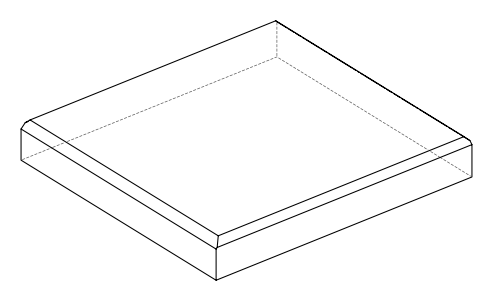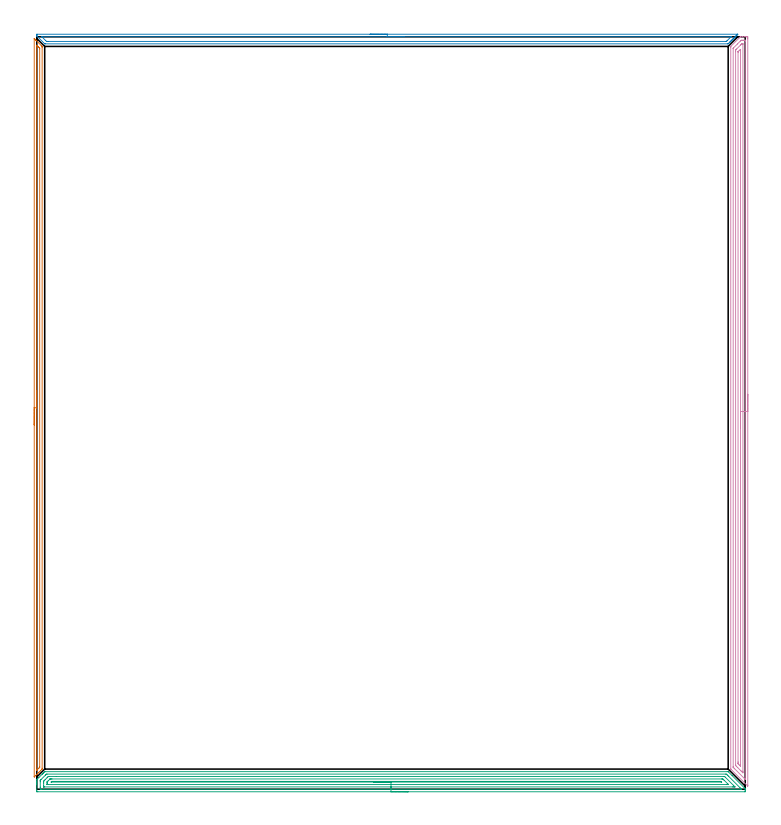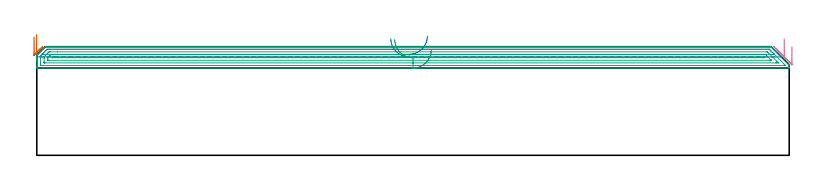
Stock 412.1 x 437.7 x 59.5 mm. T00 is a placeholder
(PLAN: 4 operations, 0 tool changes, 44.1 min)
(1 AREA_MILL | FG_CHAMFER_SURFACE | UGT0205_001 | 6.98 min | 4575 mm3)
(2 AREA_MILL_1 | FG_CHAMFER_SURFACE_1 | UGT0205_001 | 6.66 min | 6411 mm3)
(3 AREA_MILL_2 | FG_CHAMFER_SURFACE_2 | UGT0205_001 | 16.46 min | 28156 mm3)
(4 AREA_MILL_3 | FG_CHAMFER_SURFACE_3 | UGT0205_001 | 13.96 min | 20919 mm3)
(TOOL UGT0205_001 | Chamfer Mill 20 x 3 x 45 deg. | D20 FL50 Z2)
(OP 1 AREA_MILL)
G17 G21 G94 G90
T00 M6
G54
G17 G0 G90 X-1.5 Y211.9 S1061 M3
G43 Z69.5 H0
Z64.9
G94 G1 Y211.938 Z64.028 F250.
Y212.052 Z63.164
Y212.241 Z62.312
Y212.503 Z61.48
Y212.837 Z60.674
Y213.24 Z59.9
Y213.709 Z59.164
Y214.24 Z58.472
Y214.829 Z57.829
Y215.472 Z57.24
Y216.164 Z56.709
Y216.9 Z56.24
Y217.674 Z55.837
Y218.48 Z55.503
Y219.312 Z55.241
Y220.164 Z55.052
Y221.029 Z54.938
Y221.9 Z54.9
Y436.424
X-1.495 Y436.666 Z54.904
X-1.493 Y436.682 Z54.906
X-1.465 Y436.666 Z54.934
X-0.974 Y436.176 Z55.422
X-0.869 Y436.07 Z55.53
X-0.783 Y435.983 Z55.617
X-0.678 Y435.88 Z55.718
X-0.571 Y435.772 Z55.828
X-0.49 Y435.69 Z55.91
X-0.382 Y435.584 Z56.014
X2.574 Y432.628 Z58.97
X3.029 Y432.171 Z59.427
X3.101 Y432.095 Z59.481
X3.1 Y431.599 Z59.5
Y12.201
X3.101 Y11.705 Z59.481
X3.029 Y11.628 Z59.427
X2.26 Y10.86 Z58.66
X1.982 Y10.58 Z58.377
X1.288 Y9.887 Z57.687
X0.921 Y9.519 Z57.317
X0.37 Y8.97 Z56.77
X0.026 Y8.625 Z56.423
X-0.547 Y8.053 Z55.853
X-1.316 Y7.283 Z55.082
X-1.417 Y7.185 Z54.981
X-1.491 Y7.116 Z54.906
X-1.499 Y7.242 Z54.901
X-1.5 Y7.283 Z54.9
Y221.9
X-0.086 Z56.314
Y432.492
X-0.081 Y432.715 Z56.319
X-0.079 Y432.809 Z56.321
X-0.026 Y432.764 Z56.374
X0.043 Y432.701 Z56.443
X0.257 Y432.493 Z56.657
X0.8 Y431.95 Z57.2
X1.152 Y431.599 Z57.552
X1.508 Y431.238 Z57.908
X1.61 Y431.133 Z58.01
X1.671 Y431.067 Z58.071
X1.679 Y431.038 Z58.079
X1.682 Y430.929 Z58.082
X1.686 Y430.705 Z58.086
Y13.097
X1.683 Y12.873 Z58.083
X1.679 Y12.762 Z58.079
X1.677 Y12.739 Z58.077
X1.662 Y12.719 Z58.062
X1.627 Y12.681 Z58.027
X1.42 Y12.47 Z57.82
X1.152 Y12.201 Z57.552
X0.084 Y11.135 Z56.484
X-0.023 Y11.033 Z56.377
X-0.057 Y11.004 Z56.343
X-0.079 Y10.99 Z56.321
X-0.081 Y11.086 Z56.319
X-0.086 Y11.306 Z56.314
Y221.9
Y222.772 Z56.352
Y223.637 Z56.466
Y224.488 Z56.655
Y225.32 Z56.917
Y226.126 Z57.251
Y226.9 Z57.654
Y227.636 Z58.123
Y228.328 Z58.654
Y228.971 Z59.243
Y229.561 Z59.886
Y230.092 Z60.578
Y230.56 Z61.314
Y230.963 Z62.088
Y231.297 Z62.894
Y231.559 Z63.726
Y231.748 Z64.578
Y231.862 Z65.443
Y231.9 Z66.314
G0 Z69.5
M5
M2
(OP 2 AREA_MILL_1)
G17 G21 G94 G90
T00 M6
G54
G17 G0 G90 X193.9 Y439.2 S1061 M3
G43 Z69.5 H0
Z63.9
G94 G1 X193.938 Z63.028 F250.
X194.052 Z62.164
X194.241 Z61.312
X194.503 Z60.48
X194.837 Z59.674
X195.24 Z58.9
X195.708 Z58.164
X196.24 Z57.472
X196.829 Z56.829
X197.472 Z56.24
X198.164 Z55.708
X198.9 Z55.24
X199.674 Z54.837
X200.48 Z54.503
X201.312 Z54.241
X202.164 Z54.052
X203.028 Z53.938
X203.9 Z53.9
X407.564
X407.775 Y439.195 Z53.903
X407.782 Y439.193 Z53.904
X407.775 Y439.174 Z53.924
X407.362 Y438.762 Z54.337
X407.227 Y438.626 Z54.472
X407.179 Y438.579 Z54.52
X406.977 Y438.376 Z54.723
X406.93 Y438.329 Z54.768
X406.881 Y438.281 Z54.818
X406.681 Y438.081 Z55.018
X406.633 Y438.032 Z55.065
X406.584 Y437.983 Z55.116
X406.385 Y437.785 Z55.314
X406.337 Y437.735 Z55.362
X406.286 Y437.685 Z55.414
X406.09 Y437.489 Z55.61
X406.04 Y437.439 Z55.658
X405.988 Y437.387 Z55.711
X405.794 Y437.194 Z55.905
X405.743 Y437.142 Z55.955
X405.69 Y437.09 Z56.009
X405.498 Y436.898 Z56.201
X405.446 Y436.845 Z56.252
X405.392 Y436.792 Z56.307
X405.203 Y436.602 Z56.497
X405.15 Y436.548 Z56.548
X405.094 Y436.494 Z56.605
X404.907 Y436.307 Z56.792
X404.853 Y436.252 Z56.845
X404.797 Y436.196 Z56.903
X404.611 Y436.011 Z57.088
X404.556 Y435.955 Z57.142
X404.499 Y435.898 Z57.201
X404.316 Y435.715 Z57.384
X404.26 Y435.658 Z57.439
X404.201 Y435.6 Z57.499
X404.02 Y435.42 Z57.679
X403.963 Y435.361 Z57.735
X403.903 Y435.303 Z57.796
X403.724 Y435.124 Z57.975
X403.666 Y435.065 Z58.032
X403.605 Y435.005 Z58.094
X403.429 Y434.828 Z58.271
X403.369 Y434.768 Z58.329
X403.307 Y434.707 Z58.392
X403.133 Y434.533 Z58.566
X403.073 Y434.471 Z58.625
X403.009 Y434.409 Z58.69
X402.838 Y434.237 Z58.862
X402.776 Y434.174 Z58.922
X402.314 Y433.713 Z59.384
X402.203 Y433.605 Z59.491
X401.818 Y433.6 Z59.5
X5.088
X4.6 Y433.607 Z59.493
X4.571 Y433.629 Z59.471
X0.174 Y438.026 Z55.073
X0.024 Y438.18 Z54.919
X0.01 Y438.198 Z54.901
X0. Y438.527 Z54.573
Y438.823 Z54.276
X0.01 Y439.192 Z53.905
X0.095 Y439.2 Z53.9
X203.9
Y437.786 Z55.314
X403.605
X403.656 Y437.785 Z55.315
X403.757 Y437.782 Z55.318
X403.914 Y437.775 Z55.325
X403.879 Y437.735 Z55.365
X403.745 Y437.596 Z55.504
X403.605 Y437.455 Z55.645
X401.516 Y435.366 Z57.734
X401.212 Y435.065 Z58.035
X401.178 Y435.036 Z58.064
X401.164 Y435.026 Z58.074
X401.126 Y435.021 Z58.079
X401.026 Y435.016 Z58.084
X400.975 Y435.015 Z58.085
X6.875 Y435.014 Z58.086
X6.029 Y435.018 Z58.082
X5.982 Y435.021 Z58.079
X5.597 Y435.065 Z58.035
X5.088 Y435.564 Z57.536
X3.301 Y437.348 Z55.752
X2.915 Y437.735 Z55.365
X2.89 Y437.762 Z55.338
X2.879 Y437.776 Z55.324
Y437.777 Z55.323
X2.897 Y437.779 Z55.321
X3.099 Y437.784 Z55.316
X3.2 Y437.786 Z55.314
X3.251
X203.9
X204.772 Z55.352
X205.636 Z55.466
X206.488 Z55.655
X207.32 Z55.917
X208.126 Z56.251
X208.9 Z56.654
X209.636 Z57.123
X210.328 Z57.654
X210.971 Z58.243
X211.56 Z58.886
X212.092 Z59.579
X212.56 Z60.314
X212.963 Z61.088
X213.297 Z61.894
X213.559 Z62.726
X213.748 Z63.578
X213.862 Z64.443
X213.9 Z65.314
G0 Z69.5
M5
M2
(OP 3 AREA_MILL_2)
G17 G21 G94 G90
T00 M6
G54
G17 G0 G90 X216.05 Y-1.5 S1061 M3
G43 Z69.5 H0
Z57.8
G94 G1 X216.012 Z56.928 F250.
X215.898 Z56.064
X215.709 Z55.212
X215.447 Z54.38
X215.113 Z53.574
X214.71 Z52.8
X214.241 Z52.064
X213.71 Z51.372
X213.121 Z50.729
X212.478 Z50.14
X211.786 Z49.608
X211.05 Z49.14
X210.276 Z48.737
X209.47 Z48.403
X208.638 Z48.141
X207.786 Z47.952
X206.922 Z47.838
X206.05 Z47.8
X0.616 Y-1.499 Z47.801
X0.09 Y-1.494 Z47.804
X0.008 Y-1.491 Z47.806
X0. Y-0.972 Z48.325
Y2.576 Z51.87
Y3.127 Z52.424
Y3.463 Z52.759
Y4.014 Z53.31
Y4.35 Z53.645
X0.001 Y5.346 Z54.645
X0.01 Y5.606 Z54.903
X0.082 Y5.68 Z54.978
X0.169 Y5.77 Z55.068
X1.217 Y6.818 Z56.117
X3.184 Y8.785 Z58.083
X3.295 Y8.897 Z58.193
X3.637 Y9.238 Z58.537
X3.842 Y9.442 Z58.742
X4.071 Y9.672 Z58.97
X4.514 Y10.115 Z59.413
X4.53 Y10.13 Z59.427
X4.605 Y10.202 Z59.48
X5.082 Y10.2 Z59.5
X401.659
X402.195 Y10.201 Z59.482
X402.279 Y10.121 Z59.421
X404.504 Y7.898 Z57.195
X411.6 Y0.802 Z50.098
X411.93 Y0.47 Z49.77
X412.042 Y0.359 Z49.658
X412.08 Y0.319 Z49.619
X412.099 Y0.291 Z49.589
X412.1 Y-0.085 Z49.214
Y-0.145 Z49.154
Y-0.972 Z48.323
Y-1.307 Z47.989
X412.098 Y-1.491 Z47.805
X411.931 Y-1.5 Z47.8
X206.05
Y-0.086 Z49.214
X2.403
X2.01 Y-0.085 Z49.215
X2.003 Y0.312 Z49.612
X2.001 Y0.802 Z50.102
X2. Y1.202 Z50.502
Y4.35 Z53.65
Y4.749 Z54.049
X2.003 Y4.993 Z54.293
X2.007 Y5.115 Z54.415
X2.01 Y5.143 Z54.443
X2.031 Y5.17 Z54.47
X2.091 Y5.237 Z54.537
X2.244 Y5.394 Z54.694
X2.402 Y5.553 Z54.853
X5.082 Y8.232 Z57.532
X5.362 Y8.507 Z57.807
X5.646 Y8.785 Z58.085
X5.974 Y8.786 Z58.086
X400.765
X401.154 Y8.785 Z58.085
X401.659 Y8.289 Z57.589
X402.052 Y7.898 Z57.198
X402.552 Y7.398 Z56.698
X409.148 Y0.802 Z50.102
X409.698 Y0.249 Z49.549
X410.023 Y-0.085 Z49.215
X409.699 Y-0.086 Z49.214
X206.05
Y1.328 Z50.628
X4.552 Y1.329 Z50.629
X4.189 Y1.33 Z50.63
X4.068 Y1.332 Z50.632
X4.026 Y1.335 Z50.635
X4.01 Y1.337 Z50.637
X4.007 Y1.377 Z50.677
X4.003 Y1.502 Z50.802
X4.001 Y1.689 Z50.989
X4. Y1.876 Z51.176
Y3.65 Z52.95
X4.003 Y4.35 Z53.65
X4.005 Y4.532 Z53.832
X4.018 Y4.707 Z54.007
X4.189 Y4.886 Z54.186
X4.808 Y5.509 Z54.809
X5.975 Y6.676 Z55.976
X6.143 Y6.844 Z56.144
X6.313 Y7.011 Z56.311
X6.594 Y7.283 Z56.583
X6.691 Y7.365 Z56.665
X6.868 Y7.367 Z56.667
X7.399 Y7.37 Z56.67
X11.348 Y7.371 Z56.671
X399.873
X399.994 Y7.37 Z56.67
X400.09 Y7.367 Z56.667
X400.117 Y7.365 Z56.665
X400.137 Y7.352 Z56.652
X400.177 Y7.316 Z56.616
X400.489 Y7.011 Z56.311
X405.232 Y2.269 Z51.569
X405.809 Y1.689 Z50.989
X406.125 Y1.368 Z50.668
X406.147 Y1.335 Z50.635
X406.125 Y1.334 Z50.634
X405.594 Y1.33 Z50.63
X405.232 Y1.329 Z50.629
X404.702 Y1.328 Z50.628
X206.05
Y2.743 Z52.043
X6.7
X6.097 Y2.745 Z52.045
X6.028 Y2.748 Z52.048
X6.012 Y2.749 Z52.049
X6.009 Y2.767 Z52.067
X6.005 Y2.817 Z52.117
X6.001 Y3.024 Z52.324
X6. Y3.438 Z52.738
X6.002 Y3.894 Z53.194
X6.006 Y4.109 Z53.409
X6.01 Y4.217 Z53.517
X6.02 Y4.259 Z53.559
X6.041 Y4.285 Z53.585
X6.101 Y4.35 Z53.65
X6.482 Y4.733 Z54.033
X6.868 Y5.12 Z54.42
X7.372 Y5.623 Z54.923
X7.503 Y5.752 Z55.052
X7.609 Y5.855 Z55.155
X7.682 Y5.921 Z55.221
X7.721 Y5.95 Z55.25
X7.761 Y5.952 Z55.252
X7.931 Y5.955 Z55.255
X8.655 Y5.957 Z55.257
X8.822
X398.255
X398.979 Y5.952 Z55.252
X399.078 Y5.95 Z55.25
X399.181 Y5.858 Z55.158
X399.394 Y5.651 Z54.951
X399.814 Y5.237 Z54.537
X402.022 Y3.028 Z52.328
X402.199 Y2.847 Z52.147
X402.283 Y2.756 Z52.056
X402.289 Y2.748 Z52.048
X402.281 Y2.747 Z52.047
X402.249 Y2.745 Z52.045
X401.659 Y2.743 Z52.043
X401.491
X206.05
Y4.157 Z53.457
X8.655
X8.46 Y4.158 Z53.458
X8.405 Y4.16 Z53.46
X8.375 Y4.163 Z53.463
X8.374 Y4.164 Z53.464
X8.396 Y4.19 Z53.49
X8.496 Y4.297 Z53.597
X8.548 Y4.35 Z53.65
X8.601 Y4.403 Z53.703
X8.655 Y4.454 Z53.754
X8.747 Y4.536 Z53.836
X8.83 Y4.538 Z53.838
X9.004 Y4.541 Z53.841
X9.353 Y4.543 Z53.843
X9.548
X397.893 Y4.542 Z53.842
X397.989 Y4.54 Z53.84
X398.036 Y4.537 Z53.837
X398.057 Y4.533 Z53.833
X398.086 Y4.51 Z53.81
X398.247 Y4.35 Z53.65
X398.407 Y4.183 Z53.483
X398.418 Y4.163 Z53.463
X398.397 Y4.161 Z53.461
X398.346 Y4.158 Z53.458
X398.28 Y4.157 Z53.457
X398.086
X206.05
X205.178 Z53.495
X204.313 Z53.609
X203.462 Z53.798
X202.63 Z54.06
X201.824 Z54.394
X201.05 Z54.797
X200.314 Z55.265
X199.622 Z55.796
X198.979 Z56.386
X198.39 Z57.029
X197.858 Z57.721
X197.39 Z58.457
X196.987 Z59.231
X196.653 Z60.037
X196.391 Z60.869
X196.202 Z61.72
X196.088 Z62.585
X196.05 Z63.457
G0 Z69.5
M5
M2
(OP 4 AREA_MILL_3)
G17 G21 G94 G90
T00 M6
G54
G17 G0 G90 X413.6 Y229.75 S1061 M3
G43 Z69.5 H0
Z59.6
G94 G1 Y229.712 Z58.728 F250.
Y229.598 Z57.864
Y229.409 Z57.012
Y229.147 Z56.18
Y228.813 Z55.374
Y228.41 Z54.6
Y227.942 Z53.864
Y227.41 Z53.172
Y226.821 Z52.529
Y226.178 Z51.94
Y225.486 Z51.408
Y224.75 Z50.94
Y223.976 Z50.537
Y223.17 Z50.203
Y222.338 Z49.941
Y221.487 Z49.752
Y220.622 Z49.638
Y219.75 Z49.6
Y2.355
X413.599 Y1.984 Z49.601
X413.598 Y1.947 Z49.602
X413.592 Y1.817 Z49.606
X413.524 Y1.88 Z49.674
X413.415 Y1.984 Z49.783
X403.942 Y11.458 Z59.258
X403.724 Y11.679 Z59.47
X403.704 Y11.705 Z59.489
X403.7 Y11.822 Z59.5
Y431.703
X403.706 Y432.101 Z59.492
X403.795 Y432.196 Z59.403
X406.5 Y434.9 Z56.7
X408.706 Y437.106 Z54.494
X408.966 Y437.367 Z54.233
X409.093 Y437.495 Z54.103
X409.268 Y437.665 Z53.93
X409.302 Y437.691 Z53.895
X409.315 Y437.695 Z53.883
X409.341 Y437.7 Z53.857
X410.423 Z52.772
X411.674 Z51.523
X412.195 Z50.999
X412.821 Z50.374
X413.081 Y437.697 Z50.114
X413.591 Y437.691 Z49.605
X413.594 Y437.586 Z49.603
X413.599 Y437.069 Z49.601
X413.6 Y436.545 Z49.6
Y219.75
X412.186 Z51.014
Y6.018
X412.184 Y5.797 Z51.016
X412.181 Y5.692 Z51.019
X412.18 Y5.682 Z51.02
X412.165 Y5.692 Z51.035
X412.133 Y5.721 Z51.067
X412.058 Y5.793 Z51.142
X405.991 Y11.859 Z57.209
X405.583 Y12.269 Z57.617
X405.167 Y12.695 Z58.033
X405.121 Y12.745 Z58.079
X405.119 Y12.768 Z58.081
X405.116 Y12.822 Z58.084
X405.115 Y12.933 Z58.085
X405.114 Y13.154 Z58.086
Y430.808
X405.119 Y431.029 Z58.081
X405.121 Y431.053 Z58.079
X405.134 Y431.073 Z58.066
X405.171 Y431.116 Z58.029
X405.239 Y431.187 Z57.961
X407.541 Y433.491 Z55.659
X409.329 Y435.28 Z53.871
X409.434 Y435.383 Z53.766
X409.536 Y435.483 Z53.664
X409.676 Y435.615 Z53.524
X409.773 Y435.69 Z53.427
X410.01 Y435.697 Z53.19
X410.423 Y435.699 Z52.777
X410.893 Y435.7 Z52.307
X411.309 Z51.891
X411.78 Y435.699 Z51.42
X412.047 Y435.694 Z51.153
X412.169 Y435.69 Z51.031
X412.179 Y435.683 Z51.021
X412.182 Y435.663 Z51.018
X412.184 Y435.61 Z51.016
X412.185 Y435.503 Z51.015
X412.186 Y435.289 Z51.014
Y219.75
X410.772 Z52.428
X410.771 Y10.48 Z52.429
X410.77 Y10.13 Z52.43
X410.766 Y9.586 Z52.434
X410.765 Y9.557 Z52.435
X410.723 Y9.586 Z52.477
X410.423 Y9.88 Z52.777
X409.819 Y10.48 Z53.381
X409.536 Y10.763 Z53.664
X407.764 Y12.535 Z55.436
X407.136 Y13.163 Z56.064
X406.877 Y13.426 Z56.323
X406.565 Y13.746 Z56.635
X406.535 Y13.788 Z56.665
X406.533 Y13.847 Z56.667
X406.53 Y13.94 Z56.67
X406.529 Y14.058 Z56.671
Y14.41
Y429.02
Y429.371
X406.534 Y429.914 Z56.666
X406.535 Y430. Z56.665
X406.546 Y430.035 Z56.654
X406.572 Y430.065 Z56.628
X406.648 Y430.146 Z56.552
X406.877 Y430.378 Z56.323
X407.091 Y430.592 Z56.109
X409.317 Y432.818 Z53.883
X409.536 Y433.037 Z53.664
X409.763 Y433.262 Z53.437
X409.998 Y433.491 Z53.202
X410.222 Y433.694 Z52.978
X410.423 Y433.695 Z52.777
X410.629 Y433.693 Z52.571
X410.761 Y433.69 Z52.439
X410.765 Y433.608 Z52.435
X410.768 Y433.491 Z52.432
X410.771 Y433.14 Z52.429
X410.772 Y219.75 Z52.428
X409.357 Z53.843
Y14.239
X409.351 Y13.425 Z53.849
X409.283 Y13.478 Z53.917
X408.65 Y14.099 Z54.55
X408.226 Y14.525 Z54.974
X408.014 Y14.743 Z55.186
X407.963 Y14.798 Z55.237
X407.949 Y14.824 Z55.251
X407.947 Y14.851 Z55.253
X407.945 Y14.952 Z55.255
X407.943 Y15.666 Z55.257
Y15.846
Y428.838
X407.945 Y428.929 Z55.255
X407.949 Y428.973 Z55.251
X407.952 Y428.991 Z55.248
X407.973 Y429.02 Z55.227
X408.311 Y429.362 Z54.889
X408.65 Y429.701 Z54.55
X409.201 Y430.252 Z53.999
X409.244 Y430.295 Z53.956
X409.289 Y430.338 Z53.911
X409.328 Y430.373 Z53.872
X409.347 Y430.388 Z53.853
X409.35 Y430.365 Z53.85
X409.356 Y430.096 Z53.844
X409.357 Y429.914 Z53.843
Y429.761
Y219.75
Y218.878 Z53.881
Y218.014 Z53.995
Y217.162 Z54.183
Y216.33 Z54.446
Y215.524 Z54.78
Y214.75 Z55.182
Y214.014 Z55.651
Y213.322 Z56.182
Y212.679 Z56.772
Y212.09 Z57.415
Y211.559 Z58.107
Y211.09 Z58.843
Y210.687 Z59.616
Y210.353 Z60.422
Y210.091 Z61.254
Y209.902 Z62.106
Y209.788 Z62.971
Y209.75 Z63.843
G0 Z69.5
M5
M2
